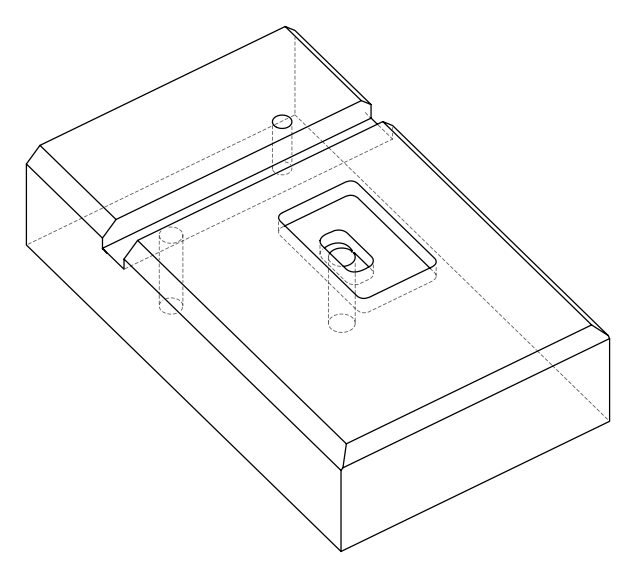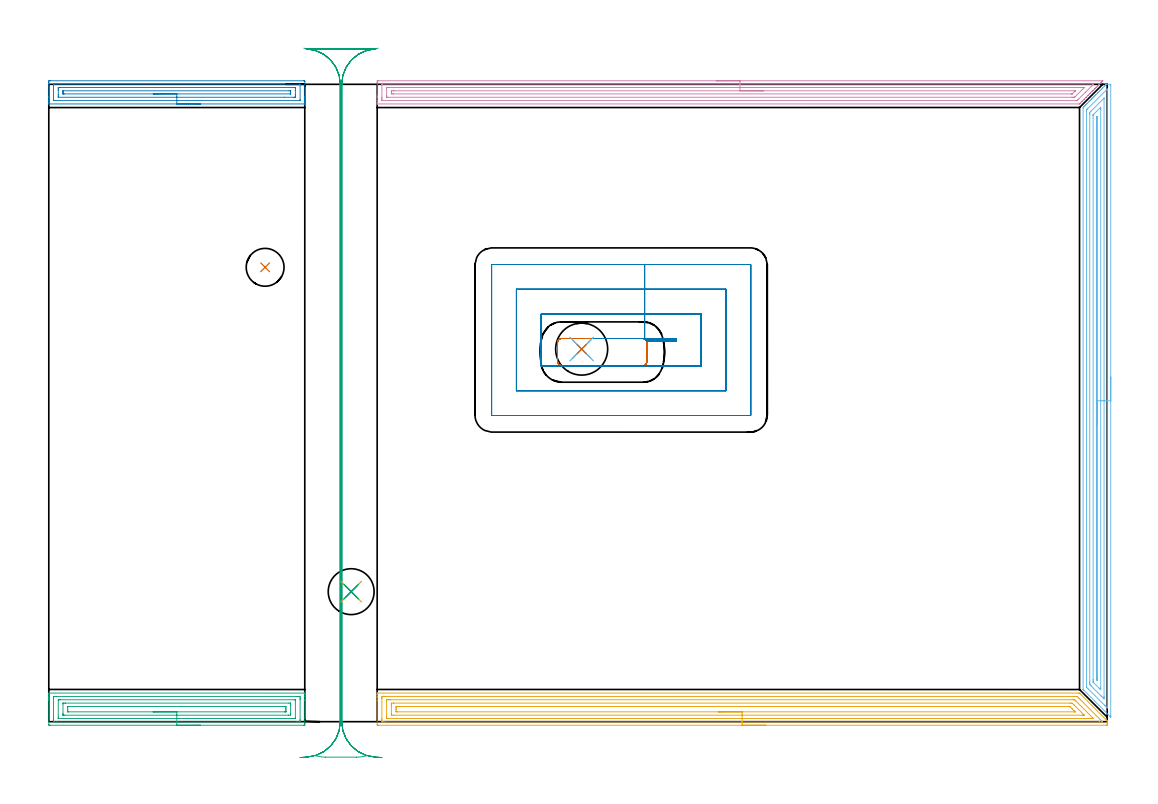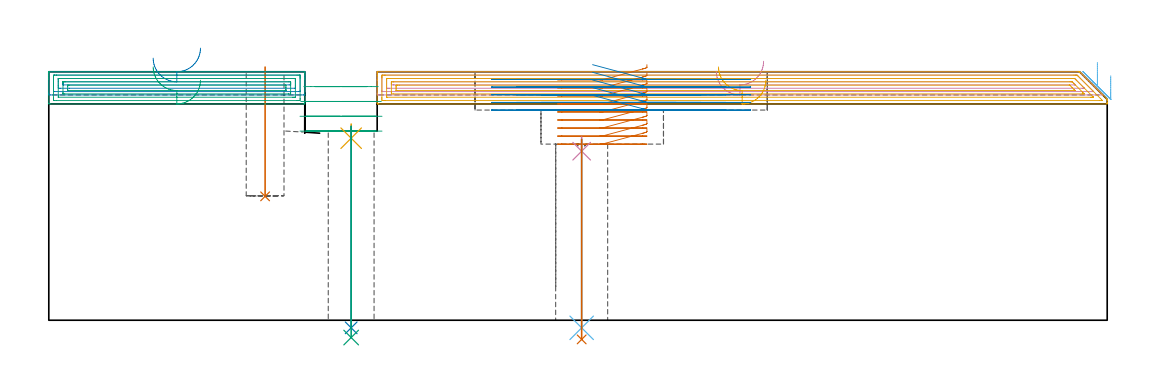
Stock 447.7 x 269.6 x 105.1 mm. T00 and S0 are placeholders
(PLAN: 15 operations, 8 tool changes, 59.8 min)
(1 INDEXABLE_INSERT_DRILL_BLIND_HOLE_FROM_SOLID | STEP1POCKET | NXT0302_003 | 0.22 min | 10532 mm3)
(2 AREA_MILL | FG_CHAMFER_SURFACE | UGT0205_001 | 3.67 min | 5479 mm3)
(3 AREA_MILL_1 | FG_CHAMFER_SURFACE_1 | UGT0205_001 | 4.62 min | 10657 mm3)
(4 AREA_MILL_2 | FG_CHAMFER_SURFACE_2 | UGT0205_001 | 9.88 min | 15176 mm3)
(5 AREA_MILL_3 | FG_CHAMFER_SURFACE_3 | UGT0205_001 | 12.45 min | 29129 mm3)
(6 AREA_MILL_4 | FG_CHAMFER_SURFACE_4 | UGT0205_001 | 10.49 min | 17379 mm3)
(7 MILL_RECTANGULAR_POCKET | POCKET_RECTANGULAR_STRAIGHT | UGT0201_132 | Follow Part, ap 3.5, ae 75% | 2.65 min | 38403 mm3)
(8 MILL_RECTANGULAR_POCKET_1 | POCKET_RECTANGULAR_STRAIGHT_1 | UGT0201_132 | Follow Part, ap 3.5, ae 75% | 8.98 min | 134973 mm3)
(9 MILL_RECTANGULAR_SLOT | SLOT_RECTANGULAR | UGT0201_018 | Follow Part, ap 7.5, ae 75% | 5.38 min | 205199 mm3)
(10 SPOT_DRILL | STEP1HOLE | NXT0321_9005460120000 | 0.06 min | 180 mm3)
(11 SPOT_DRILL_1 | STEP1HOLE_1 | NXT0321_9005460120000 | 0.05 min | 182 mm3)
(12 DRILL_THROUGH_HOLE_INTO_CENTER | STEP1HOLE | NXT0301_065 | 0.33 min | 5019 mm3)
(13 DRILL_TO_ENLARGE_THROUGH_HOLE | STEP1HOLE | UGT0301_053 | 0.35 min | 23093 mm3)
(14 DRILL_THROUGH_HOLE_INTO_CENTER_1 | STEP1HOLE_1 | NXT0301_065 | 0.35 min | 5328 mm3)
(15 DRILL_TO_ENLARGE_THROUGH_HOLE_1 | STEP1HOLE_1 | UGT0301_261 | 0.36 min | 18075 mm3)
(TOOL NXT0302_003 | Index. Insert Drill 16mm [880-D1600L20-05] | D16 PA176 FL80 Z2)
(TOOL UGT0205_001 | Chamfer Mill 20 x 3 x 45 deg. | D20 FL50 Z2)
(TOOL UGT0201_132 | Carbide End Mill 14.0 | D14 FL30 Z4)
(TOOL UGT0201_018 | End mill 30 mm | D30 FL50 Z4)
(TOOL NXT0321_9005460120000 | NC Spot Drill, 142deg, 12mm, Carbide, Uncoated | D12 PA142 FL30 Z2)
(TOOL NXT0301_065 | Carbide Drill 9.4mm [860.1-0940-075A1-MM 2214] | D9.4 PA140 FL98 Z2)
(TOOL UGT0301_053 | Twist Drill 22 mm | D22 PA118 FL150 Z2)
(TOOL UGT0301_261 | Twist Drill 19.4 mm | D19.4 PA118 FL140 Z2)
(OP 1 INDEXABLE_INSERT_DRILL_BLIND_HOLE_FROM_SOLID)
G17 G21 G94 G90
T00 M6
G54
G17 G0 G90 X91.5 Y192.2 S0 M3
G43 Z115.1 H1
G94 G81 G98 Z52.4 F250. R107.1
G80
M5
M2
(OP 2 AREA_MILL)
G17 G21 G94 G90
T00 M6
G54
G17 G0 G90 X64.15 Y261.3 S1061 M3
G43 Z115.1 H0
G94 G1 X64.112 Z114.228 F250.
X63.998 Z113.363
X63.809 Z112.512
X63.547 Z111.68
X63.213 Z110.874
X62.81 Z110.1
X62.342 Z109.364
X61.81 Z108.672
X61.221 Z108.029
X60.578 Z107.439
X59.886 Z106.908
X59.15 Z106.44
X58.376 Z106.037
X57.57 Z105.703
X56.738 Z105.441
X55.886 Z105.252
X55.022 Z105.138
X54.15 Z105.1
X0.159
X0.008 Y261.302 Z105.088
X0. Y261.314 Z105.076
Y261.643 Z104.756
Y262.037 Z104.363
Y262.665 Z103.729
Y263.863 Z102.533
Y264.433 Z101.961
Y270.333 Z96.064
X0.003 Y270.618 Z95.779
X0.009 Y271.091 Z95.306
X0.124 Y271.095 Z95.303
X0.605 Y271.1 Z95.3
X107.695
X108.105 Y271.096 Z95.302
X108.29 Y271.092 Z95.306
X108.3 Y270.903 Z95.494
Y264.433 Z101.961
Y263.863 Z102.533
Y263.549 Z102.847
Y262.98 Z103.416
Y262.665 Z103.729
Y262.037 Z104.363
Y261.643 Z104.757
Y261.314 Z105.076
X108.292 Y261.302 Z105.088
X108.141 Y261.3 Z105.1
X54.15
Y262.714 Z103.686
X2.39 Y262.715 Z103.685
X2.339
X2.01 Y262.727 Z103.673
X2.005 Y262.828 Z103.572
X2.001 Y263.051 Z103.349
X2. Y269.236 Z97.164
X2.006 Y269.622 Z96.778
X2.01 Y269.671 Z96.729
X2.025 Y269.679 Z96.721
X2.074 Y269.683 Z96.717
X2.179 Y269.685 Z96.715
X105.91
X105.961
X106.29 Y269.673 Z96.727
X106.295 Y269.572 Z96.828
X106.299 Y269.349 Z97.051
X106.3 Y263.164 Z103.236
X106.294 Y262.777 Z103.623
X106.29 Y262.729 Z103.671
X106.275 Y262.721 Z103.679
X106.226 Y262.717 Z103.683
X106.121 Y262.715 Z103.685
X54.15 Y262.714 Z103.686
Y264.128 Z102.272
X4.175 Y264.129 Z102.271
X4.072 Y264.13 Z102.27
X4.036 Y264.132 Z102.268
X4.02 Y264.135 Z102.265
X4.01 Y264.147 Z102.253
X4.006 Y264.26 Z102.14
X4.002 Y264.433 Z101.967
X4. Y264.605 Z101.795
Y265.316 Z101.084
Y267.084 Z99.316
Y267.256 Z99.144
X4.005 Y267.967 Z98.433
X4.009 Y268.131 Z98.269
X4.03 Y268.265 Z98.135
X4.175 Y268.266 Z98.134
X4.761 Y268.27 Z98.13
X8.72 Y268.271 Z98.129
X104.125
X104.228 Y268.27 Z98.13
X104.264 Y268.268 Z98.132
X104.28 Y268.265 Z98.135
X104.29 Y268.253 Z98.147
X104.294 Y268.14 Z98.26
X104.298 Y267.967 Z98.433
X104.3 Y267.795 Z98.605
Y267.084 Z99.316
Y265.316 Z101.084
Y265.144 Z101.256
X104.295 Y264.433 Z101.967
X104.291 Y264.268 Z102.132
X104.27 Y264.135 Z102.265
X104.125 Y264.134 Z102.266
X103.539 Y264.129 Z102.271
X99.617 Y264.128 Z102.272
X54.15
Y265.543 Z100.857
X6.623
X6.109 Y265.544 Z100.856
X6.056 Y265.546 Z100.854
X6.021 Y265.549 Z100.851
X6.01 Y265.553 Z100.847
X6.008 Y265.574 Z100.826
X6.003 Y265.769 Z100.631
X6. Y266.16 Z100.24
Y266.2 Z100.2
X6.005 Y266.622 Z99.778
X6.01 Y266.832 Z99.568
X6.012 Y266.851 Z99.549
X6.036 Y266.853 Z99.547
X6.093 Y266.855 Z99.545
X6.189 Y266.857 Z99.543
X101.677
X102.192 Y266.856 Z99.544
X102.244 Y266.854 Z99.546
X102.279 Y266.851 Z99.549
X102.29 Y266.847 Z99.553
X102.292 Y266.826 Z99.574
X102.297 Y266.631 Z99.769
X102.3 Y266.24 Z100.16
Y266.2 Z100.2
X102.295 Y265.778 Z100.622
X102.29 Y265.568 Z100.832
X102.288 Y265.549 Z100.851
X102.264 Y265.547 Z100.853
X102.207 Y265.545 Z100.855
X102.111 Y265.543 Z100.857
X54.15
X53.278 Z100.895
X52.414 Z101.009
X51.562 Z101.198
X50.73 Z101.46
X49.924 Z101.794
X49.15 Z102.197
X48.414 Z102.666
X47.722 Z103.197
X47.079 Z103.786
X46.49 Z104.429
X45.958 Z105.122
X45.49 Z105.857
X45.087 Z106.631
X44.753 Z107.437
X44.491 Z108.269
X44.302 Z109.121
X44.188 Z109.986
X44.15 Z110.857
G0 Z115.1
M5
M2
(OP 3 AREA_MILL_1)
G17 G21 G94 G90
T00 M6
G54
G17 G0 G90 X64.15 Y-1.5 S1061 M3
G43 Z115.1 H0
Z101.5
G94 G1 X64.112 Z100.628 F250.
X63.998 Z99.764
X63.809 Z98.912
X63.547 Z98.08
X63.213 Z97.274
X62.81 Z96.5
X62.342 Z95.764
X61.81 Z95.072
X61.221 Z94.429
X60.578 Z93.84
X59.886 Z93.309
X59.15 Z92.84
X58.376 Z92.437
X57.57 Z92.103
X56.738 Z91.841
X55.887 Z91.652
X55.022 Z91.538
X54.15 Z91.5
X0.605
X0.281 Y-1.497 Z91.502
X0.01 Y-1.492 Z91.506
X0. Y-1.216 Z91.781
Y8.86 Z101.854
Y9.433 Z102.43
Y9.75 Z102.746
Y10.323 Z103.319
Y10.64 Z103.635
Y11.273 Z104.272
Y11.695 Z104.694
X0.007 Y12.057 Z105.049
X0.01 Y12.097 Z105.088
X0.159 Y12.1 Z105.1
X108.141
X108.29 Y12.097 Z105.088
X108.293 Y12.057 Z105.049
X108.3 Y11.694 Z104.694
Y11.273 Z104.272
Y10.64 Z103.635
Y9.433 Z102.43
Y8.86 Z101.854
Y-0.643 Z92.354
X108.298 Y-0.93 Z92.068
X108.293 Y-1.491 Z91.506
X108.261 Y-1.494 Z91.504
X107.695 Y-1.5 Z91.5
X54.15
Y-0.086 Z92.914
X3.282
X2.433 Y-0.083 Z92.917
X2.39 Y-0.08 Z92.92
X2.01 Y-0.04 Z92.96
X2.003 Y0.346 Z93.346
X2.001 Y0.85 Z93.85
X2. Y1.239 Z94.239
X2.001 Y9.75 Z102.75
X2.002 Y10.136 Z103.136
X2.01 Y10.64 Z103.64
X2.349 Y10.68 Z103.68
X2.39 Y10.682 Z103.682
X3.236 Y10.686 Z103.686
X3.282
X105.018
X105.867 Y10.683 Z103.683
X105.91 Y10.68 Z103.68
X106.29 Y10.64 Z103.64
X106.297 Y10.254 Z103.254
X106.299 Y9.75 Z102.75
X106.3 Y9.361 Z102.361
X106.299 Y0.85 Z93.85
X106.298 Y0.464 Z93.464
X106.29 Y-0.04 Z92.96
X105.951 Y-0.08 Z92.92
X105.91 Y-0.082 Z92.918
X105.064 Y-0.086 Z92.914
X105.018
X54.15
Y1.328 Z94.328
X4.175 Y1.329 Z94.329
X4.037 Y1.33 Z94.33
X4.015 Y1.332 Z94.332
X4.01 Y1.334 Z94.334
X4.007 Y1.357 Z94.357
X4.002 Y1.45 Z94.45
X4. Y1.914 Z94.914
X4.001 Y9.033 Z102.033
X4.007 Y9.208 Z102.208
X4.01 Y9.255 Z102.255
X4.024 Y9.265 Z102.265
X4.072 Y9.267 Z102.267
X4.175 Y9.269 Z102.269
X4.654 Y9.271 Z102.271
X5.067 Y9.272 Z102.272
X104.125 Y9.271 Z102.271
X104.263 Y9.27 Z102.27
X104.285 Y9.268 Z102.268
X104.29 Y9.266 Z102.266
X104.293 Y9.242 Z102.242
X104.298 Y9.15 Z102.15
X104.299 Y9.034 Z102.034
X104.3 Y8.86 Z101.86
X104.299 Y1.567 Z94.567
X104.293 Y1.392 Z94.392
X104.29 Y1.345 Z94.345
X104.276 Y1.335 Z94.335
X104.228 Y1.333 Z94.333
X104.125 Y1.331 Z94.331
X103.646 Y1.329 Z94.329
X103.233
X54.15 Y1.328 Z94.328
Y2.743 Z95.743
X6.739
X6.056 Y2.748 Z95.748
X6.022 Y2.749 Z95.749
X6.01 Y2.779 Z95.779
X6.006 Y2.878 Z95.878
X6.003 Y3.079 Z96.079
X6. Y3.48 Z96.48
X6.001 Y7.505 Z100.505
X6.003 Y7.717 Z100.717
X6.007 Y7.823 Z100.823
X6.01 Y7.845 Z100.845
X6.023 Y7.85 Z100.85
X6.077 Y7.853 Z100.853
X6.852 Y7.857 Z100.857
X6.965
X101.562
X102.244 Y7.852 Z100.852
X102.278 Y7.851 Z100.851
X102.29 Y7.821 Z100.821
X102.294 Y7.722 Z100.722
X102.297 Y7.521 Z100.521
X102.3 Y7.12 Z100.12
Y3.561 Z96.561
X102.299 Y3.095 Z96.095
X102.297 Y2.883 Z95.883
X102.293 Y2.777 Z95.777
X102.29 Y2.755 Z95.755
X102.277 Y2.75 Z95.75
X102.223 Y2.747 Z95.747
X101.448 Y2.743 Z95.743
X101.335
X54.15
Y4.157 Z97.157
X8.383
X8.214 Y4.159 Z97.159
X8.079 Y4.164 Z97.164
X8.01 Y4.168 Z97.168
X8.007 Y4.199 Z97.199
X8.003 Y4.41 Z97.41
X8. Y5.045 Z98.045
Y5.935 Z98.935
X8.002 Y6.19 Z99.19
X8.005 Y6.349 Z99.349
X8.01 Y6.426 Z99.426
X8.018 Y6.436 Z99.436
X8.057 Y6.439 Z99.439
X8.129 Y6.442 Z99.442
X8.383 Y6.443 Z99.443
X8.637
X99.917
X100.086 Y6.441 Z99.441
X100.221 Y6.436 Z99.436
X100.29 Y6.432 Z99.432
X100.293 Y6.401 Z99.401
X100.297 Y6.19 Z99.19
X100.3 Y5.555 Z98.555
Y5.3 Z98.3
Y4.665 Z97.665
X100.298 Y4.41 Z97.41
X100.295 Y4.251 Z97.251
X100.29 Y4.174 Z97.174
X100.282 Y4.164 Z97.164
X100.243 Y4.161 Z97.161
X100.171 Y4.158 Z97.158
X99.917 Y4.157 Z97.157
X99.663
X54.15
X53.278 Z97.195
X52.414 Z97.309
X51.562 Z97.498
X50.73 Z97.76
X49.924 Z98.094
X49.15 Z98.497
X48.414 Z98.965
X47.722 Z99.496
X47.079 Z100.086
X46.49 Z100.729
X45.959 Z101.421
X45.49 Z102.157
X45.087 Z102.931
X44.753 Z103.737
X44.491 Z104.569
X44.302 Z105.42
X44.188 Z106.285
X44.15 Z107.157
G0 Z115.1
M5
M2
(OP 4 AREA_MILL_2)
G17 G21 G94 G90
T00 M6
G54
G17 G0 G90 X282.35 Y271.1 S1061 M3
G43 Z115.1 H0
Z105.3
G94 G1 X282.388 Z104.428 F250.
X282.502 Z103.564
X282.691 Z102.712
X282.953 Z101.88
X283.287 Z101.074
X283.69 Z100.3
X284.158 Z99.564
X284.69 Z98.872
X285.279 Z98.229
X285.922 Z97.64
X286.614 Z97.109
X287.35 Z96.64
X288.124 Z96.237
X288.93 Z95.903
X289.762 Z95.641
X290.614 Z95.452
X291.478 Z95.338
X292.35 Z95.3
X445.797 Y271.099 Z95.299
Y271.097 Z95.301
X445.773 Y271.073 Z95.327
X445.724 Y271.024 Z95.376
X445.32 Y270.618 Z95.778
X445.177 Y270.476 Z95.923
X444.884 Y270.184 Z96.216
X444.436 Y269.734 Z96.662
X443.969 Y269.269 Z97.131
X443.552 Y268.851 Z97.546
X443.054 Y268.354 Z98.045
X442.669 Y267.967 Z98.43
X442.496 Y267.795 Z98.604
X442.306 Y267.605 Z98.794
X441.785 Y267.084 Z99.314
X441.602 Y266.902 Z99.498
X441.451 Y266.751 Z99.649
X441.343 Y266.642 Z99.756
X441.304 Y266.603 Z99.795
X440.596 Y265.896 Z100.504
X440.46 Y265.758 Z100.639
X440.41 Y265.709 Z100.689
X439.741 Y265.041 Z101.359
X439.576 Y264.875 Z101.522
X439.516 Y264.815 Z101.582
X438.887 Y264.187 Z102.213
X438.693 Y263.991 Z102.405
X438.032 Y263.332 Z103.068
X437.809 Y263.107 Z103.289
X437.178 Y262.477 Z103.922
X437.133 Y262.433 Z103.966
X436.926 Y262.224 Z104.172
X436.323 Y261.623 Z104.777
X436.24 Y261.539 Z104.86
X436.016 Y261.32 Z105.074
X435.995 Y261.304 Z105.089
X435.794 Y261.3 Z105.1
X139.076
X138.908 Y261.303 Z105.088
X138.9 Y261.316 Z105.075
Y261.68 Z104.719
Y261.968 Z104.432
Y262.665 Z103.729
Y263.898 Z102.499
Y264.433 Z101.962
Y265.049 Z101.346
Y270.351 Z96.047
X138.903 Y270.618 Z95.779
X138.909 Y271.092 Z95.306
X139.041 Y271.095 Z95.303
X139.523 Y271.1 Z95.3
X292.35
Y269.686 Z96.714
X441.602 Y269.685 Z96.715
X441.652
X441.902 Y269.679 Z96.721
X441.883 Y269.644 Z96.756
X441.792 Y269.547 Z96.853
X441.696 Y269.448 Z96.952
X438.462 Y266.212 Z100.188
X435.574 Y263.324 Z103.076
X435.346 Y263.096 Z103.304
X435.128 Y262.881 Z103.519
X435.028 Y262.786 Z103.614
X434.969 Y262.73 Z103.67
X434.873 Y262.721 Z103.679
X434.452 Y262.715 Z103.685
X434.402
X141.261
X140.92 Y262.721 Z103.679
X140.91 Y262.831 Z103.569
X140.903 Y263.069 Z103.331
X140.901 Y263.549 Z102.851
X140.9 Y263.955 Z102.445
X140.901 Y269.256 Z97.144
X140.909 Y269.662 Z96.738
X140.911 Y269.68 Z96.72
X140.917 Y269.682 Z96.718
X140.941 Y269.684 Z96.716
X140.994 Y269.685 Z96.715
X141.1 Y269.686 Z96.714
X292.35
Y268.272 Z98.128
X437.133 Y268.271 Z98.129
X437.72
X437.837 Y268.269 Z98.131
X438.027 Y268.265 Z98.135
X438.049 Y268.258 Z98.142
X438.04 Y268.245 Z98.155
X438.027 Y268.227 Z98.173
X434.232 Y264.433 Z101.967
X434.005 Y264.212 Z102.188
X433.939 Y264.15 Z102.25
X433.907 Y264.135 Z102.265
X433.861 Y264.133 Z102.267
X433.558 Y264.13 Z102.27
X432.972 Y264.129 Z102.271
X432.665
X143.405
X143.098 Y264.13 Z102.27
X142.996 Y264.132 Z102.268
X142.923 Y264.135 Z102.265
X142.91 Y264.237 Z102.163
X142.905 Y264.433 Z101.967
X142.901 Y264.628 Z101.772
Y267.967 Z98.433
X142.903 Y268.161 Z98.239
X142.909 Y268.228 Z98.172
X142.915 Y268.265 Z98.135
X142.945 Y268.266 Z98.134
X143.098 Y268.269 Z98.131
X143.685 Y268.271 Z98.129
X143.992
X292.35 Y268.272 Z98.128
Y266.857 Z99.543
X433.788
X434.07 Y266.855 Z99.545
X434.158 Y266.852 Z99.548
X434.185 Y266.851 Z99.549
X434.183 Y266.843 Z99.557
X434.151 Y266.807 Z99.593
X434.068 Y266.718 Z99.682
X433.11 Y265.76 Z100.64
X432.96 Y265.612 Z100.788
X432.903 Y265.56 Z100.84
X432.888 Y265.55 Z100.85
X432.871 Y265.547 Z100.853
X432.831 Y265.545 Z100.856
X432.665 Y265.543 Z100.857
X432.436
X145.779
X145.549 Y265.544 Z100.856
X145.027 Y265.55 Z100.85
X144.91 Y265.558 Z100.842
X144.9 Y266.2 Z100.2
X144.906 Y266.635 Z99.765
X144.91 Y266.845 Z99.555
X145.122 Y266.85 Z99.55
X145.779 Y266.856 Z99.544
X146.009 Y266.857 Z99.543
X292.35
X293.222 Z99.581
X294.086 Z99.695
X294.938 Z99.883
X295.77 Z100.146
X296.576 Z100.48
X297.35 Z100.882
X298.086 Z101.351
X298.778 Z101.882
X299.421 Z102.472
X300.01 Z103.115
X300.542 Z103.807
X301.01 Z104.543
X301.413 Z105.317
X301.747 Z106.122
X302.009 Z106.955
X302.198 Z107.806
X302.312 Z108.671
X302.35 Z109.543
G0 Z115.1
M5
M2
(OP 5 AREA_MILL_3)
G17 G21 G94 G90
T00 M6
G54
G17 G0 G90 X303.3 Y-1.5 S1061 M3
G43 Z115.1 H0
Z101.5
G94 G1 X303.262 Z100.628 F250.
X303.148 Z99.763
X302.959 Z98.912
X302.697 Z98.08
X302.363 Z97.274
X301.96 Z96.5
X301.492 Z95.764
X300.96 Z95.072
X300.371 Z94.429
X299.728 Z93.84
X299.036 Z93.308
X298.3 Z92.84
X297.526 Z92.437
X296.72 Z92.103
X295.888 Z91.841
X295.036 Z91.652
X294.172 Z91.538
X293.3 Z91.5
X139.527
X139.204 Y-1.497 Z91.502
X138.91 Y-1.492 Z91.506
X138.9 Y-1.195 Z91.803
Y8.86 Z101.854
Y10.28 Z103.277
Y10.64 Z103.635
Y11.358 Z104.358
Y11.639 Z104.639
X138.906 Y12.051 Z105.043
X138.91 Y12.097 Z105.088
X139.08 Y12.1 Z105.1
X435.45
X435.995 Y12.096 Z105.089
X436.116 Y11.985 Z104.984
X436.126 Y11.975 Z104.974
X447.251 Y0.85 Z93.848
X447.694 Y0.405 Z93.404
X447.696 Y0.401 Z93.4
X447.7 Y0.358 Z93.356
Y-0.04 Z92.958
Y-0.134 Z92.865
Y-0.93 Z92.065
Y-1.289 Z91.708
X447.698 Y-1.491 Z91.505
X447.52 Y-1.5 Z91.5
X293.3
Y-0.086 Z92.914
X142.21
X141.359 Y-0.083 Z92.917
X141.316 Y-0.08 Z92.92
X140.91 Y-0.04 Z92.96
X140.903 Y0.371 Z93.371
X140.901 Y0.85 Z93.85
X140.9 Y1.264 Z94.264
X140.901 Y9.75 Z102.75
X140.902 Y10.161 Z103.161
X140.91 Y10.64 Z103.64
X141.275 Y10.68 Z103.68
X141.316 Y10.682 Z103.682
X142.163 Y10.686 Z103.686
X142.21
X433.662
X434.513 Y10.683 Z103.683
X434.556 Y10.68 Z103.68
X434.999 Y10.64 Z103.64
X435.45 Y10.197 Z103.197
X435.9 Y9.75 Z102.75
X436.344 Y9.306 Z102.306
X444.8 Y0.85 Z93.85
X445.284 Y0.363 Z93.363
X445.678 Y-0.04 Z92.96
X445.325 Y-0.08 Z92.92
X445.284 Y-0.082 Z92.918
X444.437 Y-0.086 Z92.914
X444.39
X293.3
Y1.328 Z94.328
X143.104 Y1.329 Z94.329
X142.966 Y1.33 Z94.33
X142.917 Y1.332 Z94.332
X142.911 Y1.334 Z94.334
X142.906 Y1.354 Z94.354
X142.902 Y1.402 Z94.402
X142.9 Y1.943 Z94.943
X142.901 Y8.86 Z101.86
X142.902 Y9.06 Z102.06
X142.91 Y9.258 Z102.258
X143.104 Y9.264 Z102.264
X143.586 Y9.27 Z102.27
X143.998 Y9.271 Z102.271
X144.478 Y9.272 Z102.272
X433.249 Y9.271 Z102.271
X433.662 Y9.27 Z102.27
X433.8 Y9.268 Z102.268
X433.906 Y9.265 Z102.265
X433.995 Y9.194 Z102.194
X434.338 Y8.86 Z101.86
X434.556 Y8.644 Z101.644
X441.708 Y1.491 Z94.491
X441.813 Y1.379 Z94.379
X441.854 Y1.334 Z94.334
X441.838 Y1.333 Z94.333
X441.708 Y1.33 Z94.33
X441.228 Y1.329 Z94.329
X440.814 Y1.328 Z94.328
X293.3
Y2.743 Z95.743
X145.672
X144.982 Y2.75 Z95.75
X144.91 Y2.756 Z95.756
X144.905 Y2.859 Z95.859
X144.902 Y3.076 Z96.076
X144.9 Y3.512 Z96.512
Y7.072 Z100.072
X144.902 Y7.521 Z100.521
X144.905 Y7.741 Z100.741
X144.91 Y7.845 Z100.845
X145.011 Y7.851 Z100.851
X145.786 Y7.857 Z100.857
X145.899
X431.987
X432.768 Y7.852 Z100.852
X432.888 Y7.85 Z100.85
X433.662 Y7.089 Z100.089
X437.232 Y3.52 Z96.52
X437.674 Y3.076 Z96.076
X437.888 Y2.857 Z95.857
X437.983 Y2.756 Z95.756
X437.929 Y2.75 Z95.75
X437.238 Y2.743 Z95.743
X437.125
X293.3
Y4.157 Z97.157
X147.574 Y4.158 Z97.158
X146.93 Y4.161 Z97.161
X146.919 Y4.163 Z97.163
X146.907 Y4.184 Z97.184
X146.903 Y4.41 Z97.41
X146.9 Y5.08 Z98.08
Y5.3 Z98.3
Y5.97 Z98.97
X146.903 Y6.19 Z99.19
X146.907 Y6.357 Z99.357
X146.91 Y6.434 Z99.434
X147.065 Y6.438 Z99.438
X147.321 Y6.442 Z99.442
X147.574 Y6.443 Z99.443
X148.213
X431.62
X431.747 Y6.441 Z99.441
X431.81 Y6.439 Z99.439
X431.838 Y6.436 Z99.436
X431.874 Y6.416 Z99.416
X432.106 Y6.19 Z99.19
X432.768 Y5.534 Z98.534
X433.002 Y5.3 Z98.3
X433.662 Y4.64 Z97.64
X433.888 Y4.41 Z97.41
X434.111 Y4.179 Z97.179
X434.125 Y4.162 Z97.162
X434.113 Y4.161 Z97.161
X434.069 Y4.159 Z97.159
X434.001 Y4.157 Z97.157
X433.916
X293.3
X292.428 Z97.195
X291.564 Z97.309
X290.712 Z97.498
X289.88 Z97.76
X289.074 Z98.094
X288.3 Z98.497
X287.564 Z98.965
X286.872 Z99.496
X286.229 Z100.086
X285.64 Z100.729
X285.108 Z101.421
X284.64 Z102.157
X284.237 Z102.931
X283.903 Z103.737
X283.641 Z104.569
X283.452 Z105.42
X283.338 Z106.285
X283.3 Z107.157
G0 Z115.1
M5
M2
(OP 6 AREA_MILL_4)
G17 G21 G94 G90
T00 M6
G54
G17 G0 G90 X449.2 Y145.75 S1061 M3
G43 Z115.1 H0
Z103.4
G94 G1 Y145.712 Z102.528 F250.
Y145.598 Z101.664
Y145.409 Z100.812
Y145.147 Z99.98
Y144.813 Z99.174
Y144.41 Z98.4
Y143.942 Z97.664
Y143.41 Z96.972
Y142.821 Z96.329
Y142.178 Z95.74
Y141.486 Z95.208
Y140.75 Z94.74
Y139.976 Z94.337
Y139.17 Z94.003
Y138.338 Z93.741
Y137.487 Z93.552
Y136.622 Z93.438
Y135.75 Z93.4
Y2.443
X449.199 Y2.082 Z93.401
X449.198 Y2.04 Z93.402
X449.191 Y1.915 Z93.406
X449.115 Y1.988 Z93.483
X449.018 Y2.082 Z93.58
X437.729 Y13.371 Z104.87
X437.524 Y13.579 Z105.071
X437.497 Y13.613 Z105.096
X437.5 Y13.703 Z105.1
Y259.583
X437.504 Y259.795 Z105.089
X437.551 Y259.853 Z105.045
X437.729 Y260.03 Z104.868
X437.883 Y260.184 Z104.715
X438.028 Y260.331 Z104.567
X438.176 Y260.477 Z104.421
X438.323 Y260.624 Z104.275
X438.472 Y260.774 Z104.123
X438.623 Y260.924 Z103.974
X438.763 Y261.064 Z103.835
X438.915 Y261.218 Z103.68
X439.07 Y261.371 Z103.527
X439.203 Y261.504 Z103.395
X439.359 Y261.661 Z103.236
X439.846 Y262.146 Z102.754
X440.114 Y262.415 Z102.485
X440.246 Y262.547 Z102.351
X440.627 Y262.927 Z101.973
X440.755 Y263.055 Z101.845
X441.008 Y263.309 Z101.59
X441.133 Y263.434 Z101.464
X441.493 Y263.793 Z101.107
X441.663 Y263.963 Z100.937
X441.902 Y264.203 Z100.696
X442.02 Y264.321 Z100.576
X442.359 Y264.659 Z100.241
X442.572 Y264.872 Z100.028
X442.796 Y265.097 Z99.802
X442.907 Y265.208 Z99.69
X443.48 Y265.781 Z99.119
X443.69 Y265.991 Z98.908
X443.793 Y266.095 Z98.803
X444.237 Y266.537 Z98.362
X444.68 Y266.982 Z97.916
X445.124 Y267.424 Z97.475
X445.567 Y267.869 Z97.029
X445.777 Y268.077 Z96.822
X445.824 Y268.124 Z96.776
X446.454 Y268.756 Z96.142
X446.69 Y268.99 Z95.91
X447.115 Y269.415 Z95.484
X447.271 Y269.567 Z95.327
X447.305 Y269.594 Z95.292
X447.341 Y269.597 Z95.256
X447.39 Y269.6 Z95.209
X449.031 Z93.565
X449.191 Y269.597 Z93.405
X449.196 Y269.418 Z93.404
X449.2 Y269.152 Z93.4
Y135.75
X447.786 Z94.814
Y6.105
X447.785 Y5.777 Z94.815
X447.447 Y6.105 Z95.153
X446.898 Y6.652 Z95.702
X446.55 Y6.999 Z96.05
X439.802 Y13.748 Z102.798
X439.4 Y14.152 Z103.2
X438.915 Y14.647 Z103.685
X438.914 Y15.046 Z103.686
Y258.242
X438.915 Y258.753 Z103.685
X439.102 Y258.948 Z103.498
X439.286 Y259.136 Z103.314
X447.635 Y267.485 Z94.965
X447.697 Y267.542 Z94.903
X447.737 Y267.576 Z94.863
X447.785 Y267.59 Z94.815
X447.786 Y267.183 Z94.814
Y135.75
X446.372 Z96.228
X446.371 Y10.576 Z96.229
X446.37 Y10.213 Z96.23
X446.366 Y9.682 Z96.234
X446.365 Y9.655 Z96.235
X446.327 Y9.682 Z96.273
X446.011 Y9.991 Z96.589
X445.424 Y10.576 Z97.176
X445.124 Y10.875 Z97.476
X441.847 Y14.152 Z100.753
X440.953 Y15.046 Z101.647
X440.689 Y15.312 Z101.911
X440.379 Y15.63 Z102.221
X440.342 Y15.669 Z102.258
X440.335 Y15.723 Z102.265
X440.332 Y15.819 Z102.268
X440.33 Y15.94 Z102.27
X440.329 Y16.304 Z102.271
X440.328 Y16.834 Z102.272
X440.329 Y256.817 Z102.271
X440.332 Y257.348 Z102.268
X440.335 Y257.706 Z102.265
X440.689 Y258.085 Z101.911
X440.766 Y258.165 Z101.834
X440.841 Y258.242 Z101.759
X446.269 Y263.669 Z96.331
X446.339 Y263.736 Z96.261
X446.361 Y263.754 Z96.239
X446.366 Y263.755 Z96.234
X446.368 Y263.752 Z96.232
X446.37 Y263.707 Z96.23
X446.371 Y263.655 Z96.229
X446.372 Y263.607
Y135.75 Z96.228
X444.957 Z97.643
Y14.32
X444.956 Y14.152 Z97.644
X444.95 Y13.559 Z97.65
X444.944 Y13.516 Z97.656
X444.86 Y13.597 Z97.74
X444.673 Y13.779 Z97.927
X444.297 Y14.152 Z98.303
X442.041 Y16.409 Z100.559
X441.829 Y16.623 Z100.771
X441.777 Y16.679 Z100.823
X441.754 Y16.706 Z100.846
X441.75 Y16.732 Z100.85
X441.748 Y16.834 Z100.852
X441.743 Y17.56 Z100.857
Y17.728
Y256.286
X441.744 Y256.454 Z100.856
X441.748 Y256.635 Z100.852
X441.75 Y256.677 Z100.85
X441.771 Y256.71 Z100.829
X441.827 Y256.771 Z100.773
X441.986 Y256.935 Z100.614
X442.397 Y257.348 Z100.203
X444.867 Y259.818 Z97.733
X444.916 Y259.863 Z97.684
X444.945 Y259.887 Z97.655
X444.95 Y259.89 Z97.65
X444.952 Y259.874 Z97.648
X444.955 Y259.729 Z97.645
X444.957 Y259.304 Z97.643
Y259.136
Y135.75
X443.543 Z99.057
Y18.428
X443.539 Y17.728 Z99.061
X443.537 Y17.54 Z99.063
X443.522 Y17.388 Z99.078
X443.35 Y17.556 Z99.25
X443.177 Y17.728 Z99.423
X443.164 Y17.916 Z99.436
X443.158 Y18.623 Z99.442
X443.157 Y18.817 Z99.443
X443.158 Y254.86 Z99.442
X443.163 Y255.56 Z99.437
X443.164 Y255.652 Z99.436
X443.209 Y255.701 Z99.391
X443.35 Y255.847 Z99.25
X443.497 Y255.99 Z99.103
X443.531 Y256.021 Z99.069
X443.536 Y255.986 Z99.064
X443.54 Y255.884 Z99.06
X443.542 Y255.754 Z99.058
X443.543 Y255.56 Z99.057
Y255.365
Y135.75
Y134.878 Z99.095
Y134.014 Z99.209
Y133.162 Z99.398
Y132.33 Z99.66
Y131.524 Z99.994
Y130.75 Z100.397
Y130.014 Z100.865
Y129.322 Z101.396
Y128.679 Z101.986
Y128.09 Z102.629
Y127.558 Z103.321
Y127.09 Z104.057
Y126.687 Z104.831
Y126.353 Z105.637
Y126.091 Z106.469
Y125.902 Z107.32
Y125.788 Z108.185
Y125.75 Z109.057
G0 Z115.1
M5
M2
(OP 7 MILL_RECTANGULAR_POCKET)
G17 G21 G94 G90
T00 M6
G54
G17 G0 G90 X253. Y156.346 S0 M3
G43 Z115.1 H0
Z108.1
G94 G1 Y160.3 Z107.04 F250.
Y160.434 Z107.004
X252.936 Y160.795 Z106.906
X252.8 Y161.135 Z106.808
X252.599 Y161.44 Z106.71
X252.34 Y161.699 Z106.612
X252.035 Y161.9 Z106.514
X251.695 Y162.036 Z106.416
X251.334 Y162.1 Z106.318
X251.2 Z106.282
X234.1 Z101.7
X217. F500.
G3 X215.2 Y160.3 R1.8
G1 Y152.4
G3 X217. Y150.6 R1.8
G1 X251.2
G3 X253. Y152.4 R1.8
G1 Y160.3
G3 X251.2 Y162.1 R1.8
G1 X234.1
X233.1
G0 X253. Y156.346 Z104.7
G1 Y160.3 Z103.64 F250.
Y160.434 Z103.604
X252.936 Y160.795 Z103.506
X252.8 Y161.135 Z103.408
X252.599 Y161.44 Z103.31
X252.34 Y161.699 Z103.212
X252.035 Y161.9 Z103.114
X251.695 Y162.036 Z103.016
X251.334 Y162.1 Z102.918
X251.2 Z102.882
X234.1 Z98.3
X217. F500.
G3 X215.2 Y160.3 R1.8
G1 Y152.4
G3 X217. Y150.6 R1.8
G1 X251.2
G3 X253. Y152.4 R1.8
G1 Y160.3
G3 X251.2 Y162.1 R1.8
G1 X234.1
X233.1
G0 X253. Y156.346 Z101.3
G1 Y160.3 Z100.24 F250.
Y160.434 Z100.204
X252.936 Y160.795 Z100.106
X252.8 Y161.135 Z100.008
X252.599 Y161.44 Z99.91
X252.34 Y161.699 Z99.812
X252.035 Y161.9 Z99.714
X251.695 Y162.036 Z99.616
X251.334 Y162.1 Z99.518
X251.2 Z99.482
X234.1 Z94.9
X217. F500.
G3 X215.2 Y160.3 R1.8
G1 Y152.4
G3 X217. Y150.6 R1.8
G1 X251.2
G3 X253. Y152.4 R1.8
G1 Y160.3
G3 X251.2 Y162.1 R1.8
G1 X234.1
X233.1
G0 X253. Y156.346 Z97.9
G1 Y160.3 Z96.84 F250.
Y160.434 Z96.804
X252.936 Y160.795 Z96.706
X252.8 Y161.135 Z96.608
X252.599 Y161.44 Z96.51
X252.34 Y161.699 Z96.412
X252.035 Y161.9 Z96.314
X251.695 Y162.036 Z96.216
X251.334 Y162.1 Z96.118
X251.2 Z96.082
X234.1 Z91.5
X217. F500.
G3 X215.2 Y160.3 R1.8
G1 Y152.4
G3 X217. Y150.6 R1.8
G1 X251.2
G3 X253. Y152.4 R1.8
G1 Y160.3
G3 X251.2 Y162.1 R1.8
G1 X234.1
X233.1
G0 X253. Y156.346 Z94.5
G1 Y160.3 Z93.44 F250.
Y160.434 Z93.404
X252.936 Y160.795 Z93.306
X252.8 Y161.135 Z93.208
X252.599 Y161.44 Z93.11
X252.34 Y161.699 Z93.012
X252.035 Y161.9 Z92.914
X251.695 Y162.036 Z92.816
X251.334 Y162.1 Z92.718
X251.2 Z92.682
X234.1 Z88.1
X217. F500.
G3 X215.2 Y160.3 R1.8
G1 Y152.4
G3 X217. Y150.6 R1.8
G1 X251.2
G3 X253. Y152.4 R1.8
G1 Y160.3
G3 X251.2 Y162.1 R1.8
G1 X234.1
X233.1
G0 X253. Y156.346 Z91.1
G1 Y160.3 Z90.04 F250.
Y160.434 Z90.004
X252.936 Y160.795 Z89.906
X252.8 Y161.135 Z89.808
X252.599 Y161.44 Z89.71
X252.34 Y161.699 Z89.612
X252.035 Y161.9 Z89.514
X251.695 Y162.036 Z89.416
X251.334 Y162.1 Z89.318
X251.2 Z89.282
X234.1 Z84.7
X217. F500.
G3 X215.2 Y160.3 R1.8
G1 Y152.4
G3 X217. Y150.6 R1.8
G1 X251.2
G3 X253. Y152.4 R1.8
G1 Y160.3
G3 X251.2 Y162.1 R1.8
G1 X234.1
X233.1
G0 X253. Y156.346 Z87.7
G1 Y160.3 Z86.64 F250.
Y160.434 Z86.604
X252.936 Y160.795 Z86.506
X252.8 Y161.135 Z86.408
X252.599 Y161.44 Z86.31
X252.34 Y161.699 Z86.212
X252.035 Y161.9 Z86.114
X251.695 Y162.036 Z86.016
X251.334 Y162.1 Z85.918
X251.2 Z85.882
X234.1 Z81.3
X217. F500.
G3 X215.2 Y160.3 R1.8
G1 Y152.4
G3 X217. Y150.6 R1.8
G1 X251.2
G3 X253. Y152.4 R1.8
G1 Y160.3
G3 X251.2 Y162.1 R1.8
G1 X234.1
X233.1
G0 X253. Y156.346 Z84.3
G1 Y160.3 Z83.24 F250.
Y160.434 Z83.204
X252.936 Y160.795 Z83.106
X252.8 Y161.135 Z83.008
X252.599 Y161.44 Z82.91
X252.34 Y161.699 Z82.812
X252.035 Y161.9 Z82.714
X251.695 Y162.036 Z82.616
X251.334 Y162.1 Z82.518
X251.2 Z82.482
X234.1 Z77.9
X217. F500.
G3 X215.2 Y160.3 R1.8
G1 Y152.4
G3 X217. Y150.6 R1.8
G1 X251.2
G3 X253. Y152.4 R1.8
G1 Y160.3
G3 X251.2 Y162.1 R1.8
G1 X234.1
X233.1
G0 X253. Y156.346 Z80.9
G1 Y160.3 Z79.84 F250.
Y160.434 Z79.804
X252.936 Y160.795 Z79.706
X252.8 Y161.135 Z79.608
X252.599 Y161.44 Z79.51
X252.34 Y161.699 Z79.412
X252.035 Y161.9 Z79.314
X251.695 Y162.036 Z79.216
X251.334 Y162.1 Z79.118
X251.2 Z79.082
X234.1 Z74.5
X217. F500.
G3 X215.2 Y160.3 R1.8
G1 Y152.4
G3 X217. Y150.6 R1.8
G1 X251.2
G3 X253. Y152.4 R1.8
G1 Y160.3
G3 X251.2 Y162.1 R1.8
G1 X234.1
X233.1
G0 Z115.1
M5
M2
(OP 8 MILL_RECTANGULAR_POCKET_1)
G17 G21 G94 G90
T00 M6
G54
G17 G0 G90 X230.023 Y162.1 S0 M3
G43 Z115.1 H0
Z108.1
G94 G1 X250.74 Y162.101 Z102.549 F250.
X251.226 Y162.103 Z102.418
X251.461 Y162.075 Z102.355
X251.706 Y162.029 Z102.288
X251.888 Y161.975 Z102.237
X252.24 Y161.781 Z102.13
X252.539 Y161.515 Z102.022
X252.773 Y161.189 Z101.915
X252.854 Y161. Z101.86
X265.4 F500.
Y161.9
X252.025
Y172.4
X208.3
Y150.5
X275.9
Y172.4
X252.025
Y182.9
X197.8
Y140.
X286.4
Y182.9
X252.025
Y193.4
X187.5
G3 X187.3 Y193.2 R0.2
G1 Y129.7
G3 X187.5 Y129.5 R0.2
G1 X296.7
G3 X296.9 Y129.7 R0.2
G1 Y193.2
G3 X296.7 Y193.4 R0.2
G1 X252.025
X251.025
G0 X230.023 Y162.1 Z104.86
G1 X250.74 Y162.101 Z99.309 F250.
X251.226 Y162.103 Z99.178
X251.461 Y162.075 Z99.115
X251.706 Y162.029 Z99.048
X251.888 Y161.975 Z98.997
X252.24 Y161.781 Z98.89
X252.539 Y161.515 Z98.782
X252.773 Y161.189 Z98.675
X252.854 Y161. Z98.62
X265.4 F500.
Y161.9
X252.025
Y172.4
X208.3
Y150.5
X275.9
Y172.4
X252.025
Y182.9
X197.8
Y140.
X286.4
Y182.9
X252.025
Y193.4
X187.5
G3 X187.3 Y193.2 R0.2
G1 Y129.7
G3 X187.5 Y129.5 R0.2
G1 X296.7
G3 X296.9 Y129.7 R0.2
G1 Y193.2
G3 X296.7 Y193.4 R0.2
G1 X252.025
X251.025
G0 X230.023 Y162.1 Z101.62
G1 X250.74 Y162.101 Z96.069 F250.
X251.226 Y162.103 Z95.938
X251.461 Y162.075 Z95.875
X251.706 Y162.029 Z95.808
X251.888 Y161.975 Z95.757
X252.24 Y161.781 Z95.65
X252.539 Y161.515 Z95.542
X252.773 Y161.189 Z95.435
X252.854 Y161. Z95.38
X265.4 F500.
Y161.9
X252.025
Y172.4
X208.3
Y150.5
X275.9
Y172.4
X252.025
Y182.9
X197.8
Y140.
X286.4
Y182.9
X252.025
Y193.4
X187.5
G3 X187.3 Y193.2 R0.2
G1 Y129.7
G3 X187.5 Y129.5 R0.2
G1 X296.7
G3 X296.9 Y129.7 R0.2
G1 Y193.2
G3 X296.7 Y193.4 R0.2
G1 X252.025
X251.025
G0 X230.023 Y162.1 Z98.38
G1 X250.74 Y162.101 Z92.829 F250.
X251.226 Y162.103 Z92.698
X251.461 Y162.075 Z92.635
X251.706 Y162.029 Z92.568
X251.888 Y161.975 Z92.517
X252.24 Y161.781 Z92.41
X252.539 Y161.515 Z92.302
X252.773 Y161.189 Z92.195
X252.854 Y161. Z92.14
X265.4 F500.
Y161.9
X252.025
Y172.4
X208.3
Y150.5
X275.9
Y172.4
X252.025
Y182.9
X197.8
Y140.
X286.4
Y182.9
X252.025
Y193.4
X187.5
G3 X187.3 Y193.2 R0.2
G1 Y129.7
G3 X187.5 Y129.5 R0.2
G1 X296.7
G3 X296.9 Y129.7 R0.2
G1 Y193.2
G3 X296.7 Y193.4 R0.2
G1 X252.025
X251.025
G0 X230.023 Y162.1 Z95.14
G1 X250.74 Y162.101 Z89.589 F250.
X251.226 Y162.103 Z89.458
X251.461 Y162.075 Z89.395
X251.706 Y162.029 Z89.328
X251.888 Y161.975 Z89.277
X252.24 Y161.781 Z89.17
X252.539 Y161.515 Z89.062
X252.773 Y161.189 Z88.955
X252.854 Y161. Z88.9
X265.4 F500.
Y161.9
X252.025
Y172.4
X208.3
Y150.5
X275.9
Y172.4
X252.025
Y182.9
X197.8
Y140.
X286.4
Y182.9
X252.025
Y193.4
X187.5
G3 X187.3 Y193.2 R0.2
G1 Y129.7
G3 X187.5 Y129.5 R0.2
G1 X296.7
G3 X296.9 Y129.7 R0.2
G1 Y193.2
G3 X296.7 Y193.4 R0.2
G1 X252.025
X251.025
G0 Z115.1
M5
M2
(OP 9 MILL_RECTANGULAR_SLOT)
G17 G21 G94 G90
T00 M6
G54
G17 G0 G90 X107.861 Y284.891 S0 M3
G43 Z115.1 H0
Z98.825
G94 G1 X110.818 Y284.387 F250.
G2 X123.3 Y269.6 R15. F500.
G1 Y0.
G2 X112.712 Y-14.337 R15.
G1 X112.703 Y-14.365
G3 X117.02 Y-15. R15.
G1 X130.183
G3 X134.498 Y-14.366 R15.
G1 X134.49 Y-14.337
G2 X123.9 Y0. R15.
G1 Y269.6
G2 X136.392 Y284.389 R15.
G1 X139.35 Y284.89 F250.
G0 Z115.1
X140.639 Y-15.198
Z92.55
G1 X137.649 Y-14.948
G2 X123.9 Y0. R15. F500.
G1 Y269.6
G2 X138.352 Y284.59 R15.
G1 Y284.6
X108.848
Y284.59
G2 X123.3 Y269.6 R15.
G1 Y0.
G2 X109.575 Y-14.946 R15.
G1 X106.586 Y-15.201 F250.
G0 X140.946 Y-15.16 Z86.275
G1 X137.952 Y-14.97
G2 X123.9 Y0. R15. F500.
G1 Y269.6
G2 X138.352 Y284.59 R15.
G1 X108.848
G2 X123.3 Y269.6 R15.
G1 Y0.
G2 X109.248 Y-14.97 R15.
G1 X106.254 Y-15.16 F250.
G0 X140.946 Z80.
G1 X137.952 Y-14.97
G2 X123.9 Y0. R15. F500.
G1 Y269.6
G2 X138.352 Y284.59 R15.
G1 X108.848
G2 X123.3 Y269.6 R15.
G1 Y0.
G2 X109.248 Y-14.97 R15.
G1 X106.254 Y-15.16 F250.
G0 Z115.1
M5
M2
(OP 10 SPOT_DRILL)
G17 G21 G94 G90
T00 M6
G54
G17 G0 G90 X225.4 Y157.6 S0 M3
G43 Z115.1 H0
G94 G81 G98 Z71.5 F250. R77.5
G80
M5
M2
(OP 11 SPOT_DRILL_1)
G17 G21 G94 G90
T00 M6
G54
G17 G0 G90 X127.9 Y55. S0 M3
G43 Z115.1 H0
G94 G81 G98 Z77. F250. R83.
G80
M5
M2
(OP 12 DRILL_THROUGH_HOLE_INTO_CENTER)
G17 G21 G94 G90
T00 M6
G54
G17 G0 G90 X225.4 Y157.6 S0 M3
G43 Z115.1 H1
G94 G73 G98 Z-3.211 F250. Q8.635 R76.5
G80
M5
M2
(OP 13 DRILL_TO_ENLARGE_THROUGH_HOLE)
G17 G21 G94 G90
T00 M6
G54
G17 G0 G90 X225.4 Y157.6 S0 M3
G43 Z115.1 H0
G94 G73 G98 Z-8.109 F250. Q20.652 R76.5
G80
M5
M2
(OP 14 DRILL_THROUGH_HOLE_INTO_CENTER_1)
G17 G21 G94 G90
T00 M6
G54
G17 G0 G90 X127.9 Y55. S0 M3
G43 Z115.1 H1
G94 G73 G98 Z-3.211 F250. Q9.246 R82.
G80
M5
M2
(OP 15 DRILL_TO_ENLARGE_THROUGH_HOLE_1)
G17 G21 G94 G90
T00 M6
G54
G17 G0 G90 X127.9 Y55. S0 M3
G43 Z115.1 H0
G94 G73 G98 Z-7.328 F250. Q17.466 R82.
G80
M5
M2
